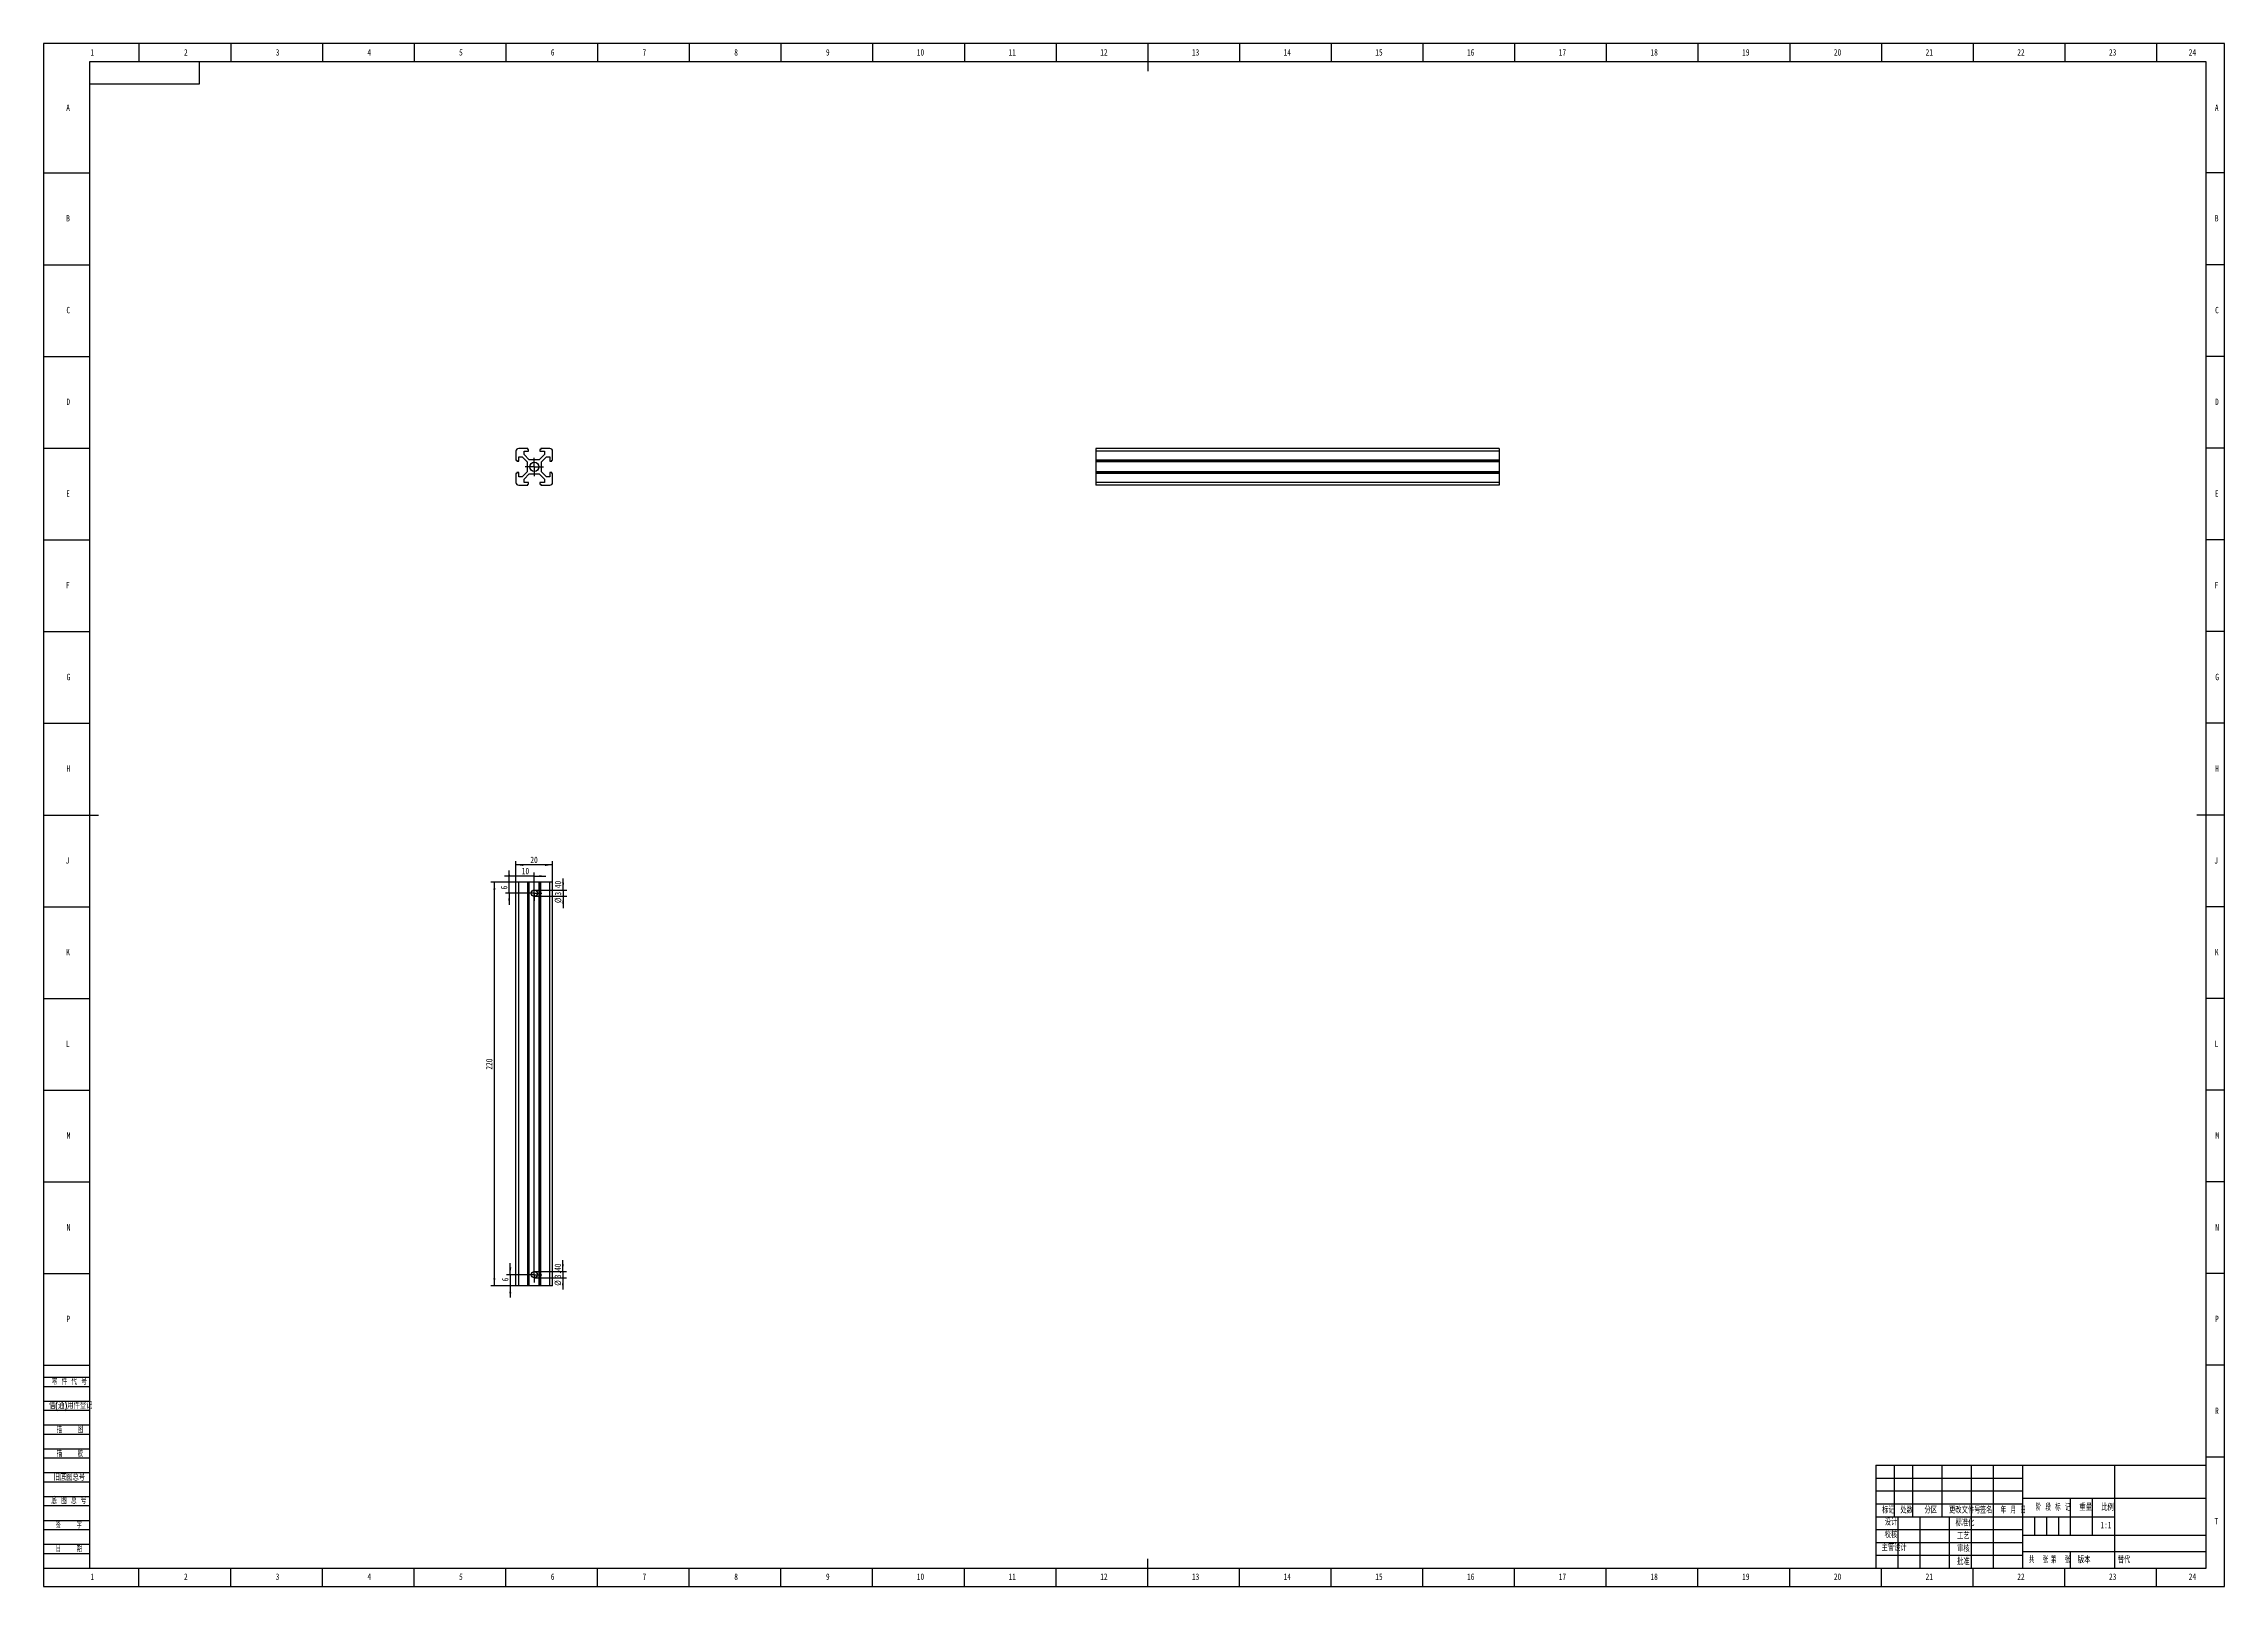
# Model space of a CAD drawing. Header units: millimetres. Extents: x 0 to 1189, y 0 to 841.
import ezdxf

# ---------------------------------------------------------------- set-up
doc = ezdxf.new("R2010")
doc.units = ezdxf.units.MM
for name, color, linetype in [('10', 7, 'Continuous'), ('5', 7, 'Continuous'), ('9', 7, 'Continuous'), ('SLD-0', 7, 'Continuous')]:
    doc.layers.add(name, color=color, linetype=linetype)
doc.styles.add('SLDTEXTSTYLE0', font='TXT', dxfattribs={"width": 0.7, "bigfont": 'bigfont'})
doc.styles.add('SLDTEXTSTYLE1', font='TXT', dxfattribs={"width": 0.6, "bigfont": 'bigfont'})
doc.styles.add('SLDTEXTSTYLE2', font='TXT', dxfattribs={"width": 0.614286, "bigfont": 'bigfont'})
doc.styles.add('SLDTEXTSTYLE3', font='TXT', dxfattribs={"width": 0.62, "bigfont": 'bigfont'})
doc.styles.add('SLDTEXTSTYLE4', font='TXT', dxfattribs={"width": 0.566667, "bigfont": 'bigfont'})
doc.styles.add('SLDTEXTSTYLE5', font='TXT', dxfattribs={"width": 0.7})
doc.dimstyles.new('SLDDIMSTYLE0', dxfattribs={"dimtxt": 3.5, "dimasz": 4.08, "dimexe": 0, "dimexo": 0.0625, "dimgap": 0.875, "dimtad": 2, "dimrnd": 1e-09, "dimzin": 12, "dimdsep": 46, "dimtxsty": 'SLDTEXTSTYLE5', "dimsah": 1, "dimcen": 0.09, "dimadec": 0, "dimazin": 3, "dimtfac": 1, "dimtofl": 0, "dimtmove": 0, "dimatfit": 3, "dimfxl": 1, "dimfrac": 2, "dimtolj": 1, "dimtzin": 12, "dimarcsym": 0})
doc.dimstyles.new('SLDDIMSTYLE1', dxfattribs={"dimtxt": 3.5, "dimasz": 4.08, "dimexe": 0, "dimexo": 0.0625, "dimgap": 0.875, "dimtad": 2, "dimrnd": 1e-09, "dimzin": 12, "dimdsep": 46, "dimtxsty": 'SLDTEXTSTYLE5', "dimsah": 1, "dimcen": 0.09, "dimadec": 0, "dimazin": 3, "dimtfac": 1, "dimtmove": 0, "dimatfit": 0, "dimfxl": 1, "dimfrac": 2, "dimtolj": 1, "dimtzin": 12, "dimarcsym": 0})
doc.dimstyles.new('SLDDIMSTYLE2', dxfattribs={"dimtxt": 3.5, "dimasz": 4.08, "dimexe": 0, "dimexo": 0.0625, "dimgap": 0.875, "dimtad": 2, "dimrnd": 1e-09, "dimzin": 4, "dimdsep": 46, "dimtxsty": 'SLDTEXTSTYLE5', "dimsah": 1, "dimcen": 0.09, "dimadec": 0, "dimazin": 1, "dimtfac": 1, "dimtmove": 0, "dimatfit": 0, "dimfxl": 1, "dimfrac": 2, "dimtolj": 1, "dimtzin": 12, "dimarcsym": 0})

# ---------------------------------------------------------------- blocks, each defined once
blk = doc.blocks.new('SW_CENTERMARKSYMBOL_0')
at = {"layer": '10', "color": 0}
for p, q in [((-2.5, 0), (-5, 0)), ((0, 0), (-2.5, 0)), ((0, 2.5), (0, 5)), ((0, 0), (0, 2.5)), ((0, 0), (0, -2.5)), ((0, 0), (2.5, 0)), ((2.5, 0), (5, 0)), ((0, -2.5), (0, -5))]:
    blk.add_line(p, q, dxfattribs=at)
blk = doc.blocks.new('_D')
at = {"layer": '10'}
for p, q in [((257.5, 383.9), (243.8, 383.9)), ((245.8, 163.9), (245.8, 383.9)), ((257.5, 163.9), (243.8, 163.9))]:
    blk.add_line(p, q, dxfattribs=at)
for points in [[(245.8, 383.9), (245.2, 379.8), (246.3, 379.8)], [(245.8, 163.9), (246.3, 168), (245.2, 168)]]:
    blk.add_solid(points, dxfattribs=at)
at = {"layer": '10', "insert": (241.2, 281.7), "char_height": 3.5, "attachment_point": 1, "rotation": 90, "style": 'SLDTEXTSTYLE5'}
blk.add_mtext('220', dxfattribs=at)
blk = doc.blocks.new('_D_1')
at = {"layer": '10'}
for p, q in [((257.5, 383.9), (257.5, 395.3)), ((277.5, 393.3), (257.5, 393.3)), ((277.5, 383.9), (277.5, 395.3))]:
    blk.add_line(p, q, dxfattribs=at)
for points in [[(257.5, 393.3), (261.6, 392.7), (261.6, 393.8)], [(277.5, 393.3), (273.4, 393.8), (273.4, 392.7)]]:
    blk.add_solid(points, dxfattribs=at)
at = {"layer": '10', "insert": (265.4, 397.8), "char_height": 3.5, "attachment_point": 1, "style": 'SLDTEXTSTYLE5'}
blk.add_mtext('20', dxfattribs=at)
blk = doc.blocks.new('_D_2')
at = {"layer": '10'}
for p, q in [((257.5, 383.9), (251.8, 383.9)), ((253.8, 383.9), (253.8, 390.2)), ((253.8, 377.9), (253.8, 383.9)), ((263.3, 377.9), (251.8, 377.9)), ((253.8, 377.9), (253.8, 371.5))]:
    blk.add_line(p, q, dxfattribs=at)
for points in [[(253.8, 383.9), (254.3, 388), (253.3, 388)], [(253.8, 377.9), (253.3, 373.8), (254.3, 373.8)]]:
    blk.add_solid(points, dxfattribs=at)
at = {"layer": '10', "insert": (249.3, 379.9), "char_height": 3.5, "attachment_point": 1, "rotation": 90, "style": 'SLDTEXTSTYLE5'}
blk.add_mtext('6', dxfattribs=at)
blk = doc.blocks.new('_D_3')
at = {"layer": '10'}
for p, q in [((283.2, 379.6), (283.2, 385.9)), ((267.5, 379.6), (285.2, 379.6)), ((267.5, 376.2), (285.2, 376.2)), ((283.2, 379.6), (283.2, 376.2)), ((283.2, 376.2), (283.2, 369.8))]:
    blk.add_line(p, q, dxfattribs=at)
for points in [[(283.2, 379.6), (283.8, 383.7), (282.7, 383.7)], [(283.2, 376.2), (282.7, 372.1), (283.8, 372.1)]]:
    blk.add_solid(points, dxfattribs=at)
at = {"layer": '10', "char_height": 3.5, "attachment_point": 1, "rotation": 90, "style": 'SLDTEXTSTYLE5'}
for s, insert in [('3.40', (278.7, 376.6)), ('%%c', (278.7, 372.5))]:
    blk.add_mtext(s, dxfattribs=dict(at, insert=insert))
blk = doc.blocks.new('_D_4')
at = {"layer": '10'}
for p, q in [((263.3, 169.9), (252.4, 169.9)), ((254.4, 169.9), (254.4, 176.2)), ((254.4, 169.9), (254.4, 163.9)), ((257.5, 163.9), (252.4, 163.9)), ((254.4, 163.9), (254.4, 157.5))]:
    blk.add_line(p, q, dxfattribs=at)
for points in [[(254.4, 169.9), (255, 174), (253.9, 174)], [(254.4, 163.9), (253.9, 159.8), (255, 159.8)]]:
    blk.add_solid(points, dxfattribs=at)
at = {"layer": '10', "insert": (249.9, 166.3), "char_height": 3.5, "attachment_point": 1, "rotation": 90, "style": 'SLDTEXTSTYLE5'}
blk.add_mtext('6', dxfattribs=at)
blk = doc.blocks.new('_D_5')
at = {"layer": '10'}
for p, q in [((267.5, 171.6), (285.1, 171.6)), ((267.5, 168.2), (285.1, 168.2)), ((283.1, 171.6), (283.1, 177.9)), ((283.1, 171.6), (283.1, 168.2)), ((283.1, 168.2), (283.1, 161.8))]:
    blk.add_line(p, q, dxfattribs=at)
for points in [[(283.1, 171.6), (283.6, 175.7), (282.6, 175.7)], [(283.1, 168.2), (282.6, 164.1), (283.6, 164.1)]]:
    blk.add_solid(points, dxfattribs=at)
at = {"layer": '10', "char_height": 3.5, "attachment_point": 1, "rotation": 90, "style": 'SLDTEXTSTYLE5'}
for s, insert in [('3.40', (278.6, 168)), ('%%c', (278.6, 163.9))]:
    blk.add_mtext(s, dxfattribs=dict(at, insert=insert))
blk = doc.blocks.new('_D_6')
at = {"layer": '10'}
for p, q in [((257.5, 387.2), (251.2, 387.2)), ((257.5, 383.9), (257.5, 389.2)), ((267.5, 387.2), (257.5, 387.2)), ((267.5, 174.1), (267.5, 389.2)), ((267.5, 387.2), (273.9, 387.2))]:
    blk.add_line(p, q, dxfattribs=at)
for points in [[(257.5, 387.2), (253.4, 387.7), (253.4, 386.7)], [(267.5, 387.2), (271.6, 386.7), (271.6, 387.7)]]:
    blk.add_solid(points, dxfattribs=at)
at = {"layer": '10', "insert": (260.7, 391.7), "char_height": 3.5, "attachment_point": 1, "style": 'SLDTEXTSTYLE5'}
blk.add_mtext('10', dxfattribs=at)
blk = doc.blocks.new('SW_CENTERMARKSYMBOL_1')
at = {"layer": '10', "color": 0}
for p, q in [((-2.5, 0), (-4.2, 0)), ((0, 0), (-2.5, 0)), ((0, 2.5), (0, 4.2)), ((0, 0), (0, 2.5)), ((0, 0), (0, -2.5)), ((0, 0), (2.5, 0)), ((2.5, 0), (4.2, 0)), ((0, -2.5), (0, -4.2))]:
    blk.add_line(p, q, dxfattribs=at)
blk = doc.blocks.new('SW_CENTERMARKSYMBOL_2')
at = {"layer": '10', "color": 0}
for p, q in [((-2.5, 0), (-4.2, 0)), ((0, 0), (-2.5, 0)), ((0, 2.5), (0, 4.2)), ((0, 0), (0, 2.5)), ((0, 0), (0, -2.5)), ((0, 0), (2.5, 0)), ((2.5, 0), (4.2, 0)), ((0, -2.5), (0, -4.2))]:
    blk.add_line(p, q, dxfattribs=at)

msp = doc.modelspace()

# ---------------------------------------------------------------- linework, layer by layer
at = {"color": 7, "linetype": 'Continuous', "lineweight": 25}
for p, q in [((257.525, 618.79), (257.525, 613.89)), ((263.925, 620.29), (259.025, 620.29)), ((262.025, 618.79), (264.425, 618.79)), ((262.025, 616.94), (262.025, 618.79)), ((263.925, 619.79), (263.925, 620.29)), ((264.425, 619.79), (263.925, 619.79)), ((264.425, 618.79), (264.425, 619.79)), ((270.625, 619.79), (270.625, 618.79)), ((271.125, 619.79), (270.625, 619.79)), ((270.625, 618.79), (273.025, 618.79)), ((271.125, 620.29), (271.125, 619.79)), ((276.025, 620.29), (271.125, 620.29)), ((273.025, 618.79), (273.025, 616.94)), ((277.525, 613.89), (277.525, 618.79)), ((793.675, 620.29), (573.675, 620.29)), ((573.675, 620.29), (573.675, 618.79)), ((793.675, 618.79), (573.675, 618.79)), ((573.675, 618.79), (573.675, 613.89)), ((793.675, 620.29), (793.675, 618.79)), ((793.675, 618.79), (793.675, 613.89)), ((257.525, 613.89), (258.025, 613.89)), ((257.525, 606.69), (257.525, 601.79)), ((258.025, 606.69), (257.525, 606.69)), ((258.025, 613.89), (258.025, 613.39)), ((258.025, 613.39), (259.025, 613.39)), ((258.025, 607.19), (258.025, 606.69)), ((259.025, 607.19), (258.025, 607.19)), ((259.025, 615.79), (260.875, 615.79)), ((259.025, 613.39), (259.025, 615.79)), ((259.025, 604.79), (259.025, 607.19)), ((260.875, 615.79), (263.625, 613.04)), ((263.625, 607.54), (260.875, 604.79)), ((264.775, 614.19), (262.025, 616.94)), ((263.625, 613.04), (263.625, 607.54)), ((270.275, 614.19), (264.775, 614.19)), ((273.025, 616.94), (270.275, 614.19)), ((271.425, 613.04), (274.175, 615.79)), ((271.425, 607.54), (271.425, 613.04)), ((274.175, 604.79), (271.425, 607.54)), ((274.175, 615.79), (276.025, 615.79)), ((276.025, 615.79), (276.025, 613.39)), ((276.025, 613.39), (277.025, 613.39)), ((276.025, 607.19), (276.025, 604.79)), ((277.025, 607.19), (276.025, 607.19)), ((277.025, 613.89), (277.525, 613.89)), ((277.025, 613.39), (277.025, 613.89)), ((277.025, 606.69), (277.025, 607.19)), ((277.525, 606.69), (277.025, 606.69)), ((277.525, 601.79), (277.525, 606.69)), ((793.675, 613.89), (573.675, 613.89)), ((573.675, 613.89), (573.675, 613.39)), ((793.675, 613.39), (573.675, 613.39)), ((573.675, 613.39), (573.675, 613.04)), ((793.675, 613.04), (573.675, 613.04)), ((573.675, 613.04), (573.675, 607.54)), ((793.675, 607.54), (573.675, 607.54)), ((573.675, 607.54), (573.675, 607.19)), ((793.675, 607.19), (573.675, 607.19)), ((573.675, 607.19), (573.675, 606.69)), ((573.675, 606.69), (573.675, 601.79)), ((793.675, 606.69), (573.675, 606.69)), ((793.675, 613.89), (793.675, 613.39)), ((793.675, 613.39), (793.675, 613.04)), ((793.675, 613.04), (793.675, 607.54)), ((793.675, 607.54), (793.675, 607.19)), ((793.675, 607.19), (793.675, 606.69)), ((793.675, 606.69), (793.675, 601.79)), ((260.875, 604.79), (259.025, 604.79)), ((259.025, 600.29), (263.925, 600.29)), ((262.025, 603.64), (264.775, 606.39)), ((262.025, 601.79), (262.025, 603.64)), ((264.425, 601.79), (262.025, 601.79)), ((263.925, 600.79), (264.425, 600.79)), ((263.925, 600.29), (263.925, 600.79)), ((264.425, 600.79), (264.425, 601.79)), ((264.775, 606.39), (270.275, 606.39)), ((270.275, 606.39), (273.025, 603.64)), ((270.625, 601.79), (270.625, 600.79)), ((273.025, 601.79), (270.625, 601.79)), ((270.625, 600.79), (271.125, 600.79)), ((271.125, 600.79), (271.125, 600.29)), ((271.125, 600.29), (276.025, 600.29)), ((273.025, 603.64), (273.025, 601.79)), ((276.025, 604.79), (274.175, 604.79)), ((793.675, 601.79), (573.675, 601.79)), ((573.675, 601.79), (573.675, 600.29)), ((793.675, 600.29), (573.675, 600.29)), ((793.675, 601.79), (793.675, 600.29)), ((257.525, 163.89), (257.525, 383.89)), ((259.025, 383.89), (257.525, 383.89)), ((259.025, 163.89), (259.025, 383.89)), ((263.925, 383.89), (259.025, 383.89)), ((263.925, 163.89), (263.925, 383.89)), ((264.425, 383.89), (263.925, 383.89)), ((264.425, 163.89), (264.425, 383.89)), ((264.775, 383.89), (264.425, 383.89)), ((264.775, 163.89), (264.775, 383.89)), ((270.275, 383.89), (264.775, 383.89)), ((270.275, 163.89), (270.275, 383.89)), ((270.625, 383.89), (270.275, 383.89)), ((270.625, 163.89), (270.625, 383.89)), ((271.125, 383.89), (270.625, 383.89)), ((271.125, 163.89), (271.125, 383.89)), ((276.025, 383.89), (271.125, 383.89)), ((276.025, 163.89), (276.025, 383.89)), ((277.525, 383.89), (276.025, 383.89)), ((277.525, 163.89), (277.525, 383.89)), ((259.025, 163.89), (257.525, 163.89)), ((263.925, 163.89), (259.025, 163.89)), ((264.425, 163.89), (263.925, 163.89)), ((264.775, 163.89), (264.425, 163.89)), ((270.275, 163.89), (264.775, 163.89)), ((270.625, 163.89), (270.275, 163.89)), ((271.125, 163.89), (270.625, 163.89)), ((276.025, 163.89), (271.125, 163.89)), ((277.525, 163.89), (276.025, 163.89))]:
    msp.add_line(p, q, dxfattribs=at)
for centre, radius in [((267.525, 610.29), 2.5), ((267.525, 377.89), 1.7), ((267.525, 169.89), 1.7)]:
    msp.add_circle(centre, radius, dxfattribs=at)
for centre, start, end in [((259.025, 618.79), 90, 180), ((276.025, 618.79), 360, 90), ((259.025, 601.79), 180, 270), ((276.025, 601.79), 270, 0)]:
    msp.add_arc(centre, 1.5, start, end, dxfattribs=at)
at = {"layer": '5', "color": 7}
for p, q in [((1189, 841), (0, 841)), ((0, 841), (0, 0)), ((1189, 0), (1189, 841)), ((0, 114), (25, 114)), ((0, 109), (25, 109)), ((0, 101), (25, 101)), ((0, 96), (25, 96)), ((0, 88), (25, 88)), ((0, 83), (25, 83)), ((0, 75), (25, 75)), ((0, 70), (25, 70)), ((0, 62), (25, 62)), ((0, 57), (25, 57)), ((0, 49), (25, 49)), ((999, 59), (1079, 59)), ((999, 52), (1079, 52)), ((0, 44), (25, 44)), ((0, 36), (25, 36)), ((1085.5, 38), (1085.5, 28)), ((1092, 38), (1092, 28)), ((1098.5, 38), (1098.5, 28)), ((0, 31), (25, 31)), ((0, 23), (25, 23)), ((0, 18), (25, 18)), ((0, 0), (1189, 0))]:
    msp.add_line(p, q, dxfattribs=at)
at = {"layer": '5'}
for p, q in [((52, 841), (52, 831.05)), ((102, 841), (102, 831.05)), ((152, 841), (152, 831.05)), ((202, 841), (202, 831.05)), ((252, 841), (252, 831.05)), ((302, 841), (302, 831.05)), ((352, 841), (352, 831.05)), ((402, 841), (402, 831.05)), ((452, 841), (452, 831.05)), ((502, 841), (502, 831.05)), ((552, 841), (552, 831.05)), ((652, 841), (652, 831.05)), ((702, 841), (702, 831.05)), ((752, 841), (752, 831.05)), ((802, 841), (802, 831.05)), ((852, 841), (852, 831.05)), ((902, 841), (902, 831.05)), ((952, 841), (952, 831.05)), ((1002, 841), (1002, 831.05)), ((1052, 841), (1052, 831.05)), ((1102, 841), (1102, 831.05)), ((1152, 841), (1152, 831.05)), ((0, 770.5), (25, 770.5)), ((1189, 770.5), (1179, 770.5)), ((0, 720.5), (25, 720.5)), ((1189, 720.5), (1179, 720.5)), ((0, 670.5), (25, 670.5)), ((1189, 670.5), (1179, 670.5)), ((0, 620.5), (25, 620.5)), ((1189, 620.5), (1179, 620.5)), ((0, 570.5), (25, 570.5)), ((1189, 570.5), (1179, 570.5)), ((0, 520.5), (25, 520.5)), ((1189, 520.5), (1179, 520.5)), ((0, 470.5), (25, 470.5)), ((1189, 470.5), (1179, 470.5)), ((0, 370.5), (25, 370.5)), ((1189, 370.5), (1179, 370.5)), ((0, 320.5), (25, 320.5)), ((1189, 320.5), (1179, 320.5)), ((0, 270.5), (25, 270.5)), ((1189, 270.5), (1179, 270.5)), ((0, 220.5), (25, 220.5)), ((1189, 220.5), (1179, 220.5)), ((0, 170.5), (25, 170.5)), ((1189, 170.5), (1179, 170.5)), ((0, 120.5), (25, 120.5)), ((1189, 120.5), (1179, 120.5)), ((1189, 70.5), (1179, 70.5)), ((52, 0), (52, 10)), ((102, 0), (102, 10)), ((152, 0), (152, 10)), ((202, 0), (202, 10)), ((252, 0), (252, 10)), ((302, 0), (302, 10)), ((352, 0), (352, 10)), ((402, 0), (402, 10)), ((452, 0), (452, 10)), ((502, 0), (502, 10)), ((552, 0), (552, 10)), ((652, 0), (652, 10)), ((702, 0), (702, 10)), ((752, 0), (752, 10)), ((802, 0), (802, 10)), ((852, 0), (852, 10)), ((902, 0), (902, 10)), ((952, 0), (952, 10)), ((1002, 0), (1002, 10)), ((1052, 0), (1052, 10)), ((1102, 0), (1102, 10)), ((1152, 0), (1152, 10))]:
    msp.add_line(p, q, dxfattribs=at)
at = {"layer": '5', "lineweight": 25}
for p, q in [((602, 841), (602, 826)), ((0, 420.5), (30, 420.5)), ((1189, 420.5), (1174, 420.5)), ((602, 0), (602, 15)), ((1105, 18.982), (1105, 10))]:
    msp.add_line(p, q, dxfattribs=at)
at = {"layer": '5', "color": 7, "lineweight": 25}
for p, q in [((1179, 831.05), (25, 831.05)), ((25, 831.05), (25, 10)), ((85, 819), (85, 831)), ((1179, 10), (1179, 831.05)), ((25, 819), (85, 819)), ((999, 66), (1179, 66)), ((999, 66), (999, 10)), ((1009, 66), (1009, 38)), ((1019, 66), (1019, 38)), ((1035, 66), (1035, 38)), ((1051, 66), (1051, 10)), ((1063, 66), (1063, 10)), ((1079, 66), (1079, 10)), ((1129, 66), (1129, 38)), ((1079, 48), (1179, 48)), ((1105, 48), (1105, 28)), ((1117, 48), (1117, 28)), ((999, 45), (1079, 45)), ((999, 38), (1129, 38)), ((1011, 38), (1011, 10)), ((1023, 38), (1023, 10)), ((1039, 38), (1039, 10)), ((1129, 38), (1129, 10)), ((999, 31), (1079, 31)), ((999, 24), (1079, 24)), ((1079, 28), (1179, 28)), ((999, 17), (1079, 17)), ((1079.006, 18.982), (1179, 18.982)), ((0, 10), (1179, 10))]:
    msp.add_line(p, q, dxfattribs=at)

# ---------------------------------------------------------------- block references
at = {"layer": '10'}
for name, p in [('SW_CENTERMARKSYMBOL_0', (267.525, 610.29)), ('SW_CENTERMARKSYMBOL_1', (267.525, 377.89)), ('SW_CENTERMARKSYMBOL_2', (267.525, 169.89))]:
    msp.add_blockref(name, p, dxfattribs=at)

# ---------------------------------------------------------------- texts
at = {"layer": '10', "char_height": 3.5, "attachment_point": 2}
for s, insert, style in [('1', (26.544, 837.986), 'SLDTEXTSTYLE5'), ('2', (77.544, 837.986), 'SLDTEXTSTYLE5'), ('3', (127.544, 837.986), 'SLDTEXTSTYLE5'), ('4', (177.544, 837.986), 'SLDTEXTSTYLE5'), ('5', (227.544, 837.986), 'SLDTEXTSTYLE5'), ('6', (277.547, 837.986), 'SLDTEXTSTYLE5'), ('7', (327.547, 837.986), 'SLDTEXTSTYLE5'), ('8', (377.547, 837.986), 'SLDTEXTSTYLE5'), ('9', (427.547, 837.986), 'SLDTEXTSTYLE5'), ('10', (478.089, 837.986), 'SLDTEXTSTYLE5'), ('11', (528.089, 837.986), 'SLDTEXTSTYLE5'), ('12', (578.089, 837.986), 'SLDTEXTSTYLE5'), ('13', (628.089, 837.986), 'SLDTEXTSTYLE5'), ('14', (678.089, 837.986), 'SLDTEXTSTYLE5'), ('15', (728.089, 837.986), 'SLDTEXTSTYLE5'), ('16', (778.091, 837.986), 'SLDTEXTSTYLE5'), ('17', (828.091, 837.986), 'SLDTEXTSTYLE5'), ('18', (878.091, 837.986), 'SLDTEXTSTYLE5'), ('19', (928.091, 837.986), 'SLDTEXTSTYLE5'), ('20', (978.089, 837.986), 'SLDTEXTSTYLE5'), ('21', (1028.089, 837.986), 'SLDTEXTSTYLE5'), ('22', (1078.089, 837.986), 'SLDTEXTSTYLE5'), ('23', (1128.089, 837.986), 'SLDTEXTSTYLE5'), ('24', (1171.589, 837.986), 'SLDTEXTSTYLE5'), ('A', (13.32, 807.736), 'SLDTEXTSTYLE5'), ('A', (1184.82, 807.736), 'SLDTEXTSTYLE5'), ('B', (13.32, 747.543), 'SLDTEXTSTYLE5'), ('B', (1184.82, 747.543), 'SLDTEXTSTYLE5'), ('C', (13.427, 697.486), 'SLDTEXTSTYLE5'), ('C', (1184.927, 697.486), 'SLDTEXTSTYLE5'), ('D', (13.43, 647.543), 'SLDTEXTSTYLE5'), ('D', (1184.93, 647.543), 'SLDTEXTSTYLE5'), ('E', (13.318, 597.486), 'SLDTEXTSTYLE5'), ('E', (1184.818, 597.486), 'SLDTEXTSTYLE5'), ('F', (13.224, 547.543), 'SLDTEXTSTYLE5'), ('F', (1184.724, 547.543), 'SLDTEXTSTYLE5'), ('G', (13.539, 497.486), 'SLDTEXTSTYLE5'), ('G', (1185.039, 497.486), 'SLDTEXTSTYLE5'), ('H', (13.43, 447.543), 'SLDTEXTSTYLE5'), ('H', (1184.93, 447.543), 'SLDTEXTSTYLE5'), ('J', (13.015, 397.486), 'SLDTEXTSTYLE5'), ('J', (1184.515, 397.486), 'SLDTEXTSTYLE5'), ('K', (13.32, 347.543), 'SLDTEXTSTYLE5'), ('K', (1184.82, 347.543), 'SLDTEXTSTYLE5'), ('L', (13.181, 297.486), 'SLDTEXTSTYLE5'), ('L', (1184.681, 297.486), 'SLDTEXTSTYLE5'), ('M', (13.597, 247.543), 'SLDTEXTSTYLE5'), ('M', (1185.097, 247.543), 'SLDTEXTSTYLE5'), ('N', (13.549, 197.486), 'SLDTEXTSTYLE5'), ('N', (1185.049, 197.486), 'SLDTEXTSTYLE5'), ('P', (13.444, 147.543), 'SLDTEXTSTYLE5'), ('P', (1184.944, 147.543), 'SLDTEXTSTYLE5'), ('R', (1184.93, 97.486), 'SLDTEXTSTYLE5'), ('T', (1184.656, 37.293), 'SLDTEXTSTYLE5'), ('\\M+18D5A\\M+18A6A', (1007.176, 29.857), 'SLDTEXTSTYLE0'), ('\\M+18EE5\\M+18AC7设计', (1008.926, 22.83), 'SLDTEXTSTYLE0'), ('1', (26.544, 7.043), 'SLDTEXTSTYLE5'), ('2', (77.544, 7.043), 'SLDTEXTSTYLE5'), ('3', (127.544, 7.043), 'SLDTEXTSTYLE5'), ('4', (177.544, 7.043), 'SLDTEXTSTYLE5'), ('5', (227.544, 7.043), 'SLDTEXTSTYLE5'), ('6', (277.547, 7.043), 'SLDTEXTSTYLE5'), ('7', (327.547, 7.043), 'SLDTEXTSTYLE5'), ('8', (377.547, 7.043), 'SLDTEXTSTYLE5'), ('9', (427.547, 7.043), 'SLDTEXTSTYLE5'), ('10', (478.089, 7.043), 'SLDTEXTSTYLE5'), ('11', (528.089, 7.043), 'SLDTEXTSTYLE5'), ('12', (578.089, 7.043), 'SLDTEXTSTYLE5'), ('13', (628.089, 7.043), 'SLDTEXTSTYLE5'), ('14', (678.089, 7.043), 'SLDTEXTSTYLE5'), ('15', (728.089, 7.043), 'SLDTEXTSTYLE5'), ('16', (778.091, 7.043), 'SLDTEXTSTYLE5'), ('17', (828.091, 7.043), 'SLDTEXTSTYLE5'), ('18', (878.091, 7.043), 'SLDTEXTSTYLE5'), ('19', (928.091, 7.043), 'SLDTEXTSTYLE5'), ('20', (978.089, 7.043), 'SLDTEXTSTYLE5'), ('21', (1028.089, 7.043), 'SLDTEXTSTYLE5'), ('22', (1078.089, 7.043), 'SLDTEXTSTYLE5'), ('23', (1128.089, 7.043), 'SLDTEXTSTYLE5'), ('24', (1171.589, 7.043), 'SLDTEXTSTYLE5')]:
    msp.add_mtext(s, dxfattribs=dict(at, insert=insert, style=style))
at = {"layer": '10', "color": 7, "insert": (1112.526, 16.188), "char_height": 3.5, "attachment_point": 2, "style": 'SLDTEXTSTYLE0'}
msp.add_mtext('\\M+194C5\\M+1967B', dxfattribs=at)
at = {"layer": '9', "color": 7, "char_height": 3.5}
for s, insert, attachment_point, style in [('\\M+197EB \\M+18C8F \\M+191E3 \\M+18D86', (4.482, 113.36), 1, 'SLDTEXTSTYLE2'), ('\\M+18ED8(\\M+192CA)\\M+19770\\M+18C8F\\M+1936F记', (2.933, 100.276), 1, 'SLDTEXTSTYLE0'), ('\\M+19560    图', (14.352, 87.176), 2, 'SLDTEXTSTYLE4'), ('\\M+19560    \\M+18D5A', (14.319, 74.137), 2, 'SLDTEXTSTYLE4'), ('\\M+18B8C\\M+192EA图总\\M+18D86', (5.459, 61.201), 1, 'SLDTEXTSTYLE0'), ('\\M+192EA 图 总 \\M+18D86', (4.212, 48.433), 1, 'SLDTEXTSTYLE2'), ('标记', (1005.821, 43.306), 2, 'SLDTEXTSTYLE0'), ('设计', (1007.228, 36.767), 2, 'SLDTEXTSTYLE0'), ('处\\M+19094', (1015.759, 43.306), 2, 'SLDTEXTSTYLE0'), ('\\M+195AA\\M+18BE6', (1028.916, 43.306), 2, 'SLDTEXTSTYLE0'), ('\\M+18D58\\M+189FC\\M+195B6\\M+18C8F\\M+18D86', (1047.473, 43.306), 2, 'SLDTEXTSTYLE0'), ('标\\M+18F79\\M+189BB', (1047.567, 36.358), 2, 'SLDTEXTSTYLE0'), ('签\\M+196BC', (1059.145, 43.306), 2, 'SLDTEXTSTYLE0'), ('\\M+1944E \\M+18C8E \\M+193FA', (1073.909, 43.306), 2, 'SLDTEXTSTYLE3'), ('阶 \\M+19269 标 记', (1095.536, 44.81), 2, 'SLDTEXTSTYLE2'), ('\\M+18F64\\M+197CA', (1113.402, 44.81), 2, 'SLDTEXTSTYLE0'), ('\\M+194E4\\M+197E1', (1125.295, 44.81), 2, 'SLDTEXTSTYLE0'), ('签    \\M+18E9A', (13.706, 35.193), 2, 'SLDTEXTSTYLE4'), ('\\M+18D48艺', (1046.681, 29.23), 2, 'SLDTEXTSTYLE0'), ('\\M+193FA    \\M+18AFA', (13.783, 22.233), 2, 'SLDTEXTSTYLE4'), ('\\M+194E1\\M+18F79', (1046.662, 15.216), 2, 'SLDTEXTSTYLE0'), ('审\\M+18A6A', (1046.68, 22.249), 2, 'SLDTEXTSTYLE0'), ('\\M+18BA4  张', (1087.69, 16.188), 2, 'SLDTEXTSTYLE1'), ('\\M+191E6  张', (1099.675, 16.188), 2, 'SLDTEXTSTYLE1')]:
    msp.add_mtext(s, dxfattribs=dict(at, insert=insert, attachment_point=attachment_point, style=style))
at = {"layer": 'SLD-0', "char_height": 3.5}
for s, insert, attachment_point, style in [('1:1', (1124.437, 35.158), 2, 'SLDTEXTSTYLE5'), ('\\M+191D6\\M+191E3', (1130.851, 16.188), 1, 'SLDTEXTSTYLE0')]:
    msp.add_mtext(s, dxfattribs=dict(at, insert=insert, attachment_point=attachment_point, style=style))

# ---------------------------------------------------------------- dimensions: what is measured, and where the dimension line sits
at = {"layer": '10'}
for base, p1, dimstyle, picture, middle in [((257.525, 393.25), (277.525, 383.89), 'SLDDIMSTYLE0', '_D_1', (266.947, 393.25)), ((257.525, 387.215), (267.525, 174.09), 'SLDDIMSTYLE1', '_D_6', (262.189, 387.215))]:
    dim = msp.add_linear_dim(base=base, p1=p1, p2=(257.525, 383.89), dimstyle=dimstyle, dxfattribs=at)
    dim.commit()
    dim.dimension.update_dxf_attribs({"geometry": picture, "text_midpoint": middle, "dimtype": 160})
for base, p1, p2, dimstyle, picture, middle in [((245.75, 383.89), (257.525, 163.89), (257.525, 383.89), 'SLDDIMSTYLE0', '_D', (245.75, 283.998)), ((253.798, 383.89), (263.325, 377.89), (257.525, 383.89), 'SLDDIMSTYLE1', '_D_2', (253.798, 380.624)), ((254.446, 163.89), (263.325, 169.89), (257.525, 163.89), 'SLDDIMSTYLE1', '_D_4', (254.446, 167.115))]:
    dim = msp.add_linear_dim(base=base, p1=p1, p2=p2, angle=90, dimstyle=dimstyle, dxfattribs=at)
    dim.commit()
    dim.dimension.update_dxf_attribs({"geometry": picture, "text_midpoint": middle, "dimtype": 160})
for base, p1, p2, picture, middle in [((283.248, 376.19), (267.525, 379.59), (267.525, 376.19), '_D_3', (283.248, 377.6)), ((283.137, 168.19), (267.525, 171.59), (267.525, 168.19), '_D_5', (283.137, 169.038))]:
    dim = msp.add_linear_dim(base=base, p1=p1, p2=p2, angle=90, text='%%c<>', dimstyle='SLDDIMSTYLE2', dxfattribs=at)
    dim.commit()
    dim.dimension.update_dxf_attribs({"geometry": picture, "text_midpoint": middle, "dimtype": 160})

doc.saveas('drawing.dxf')
